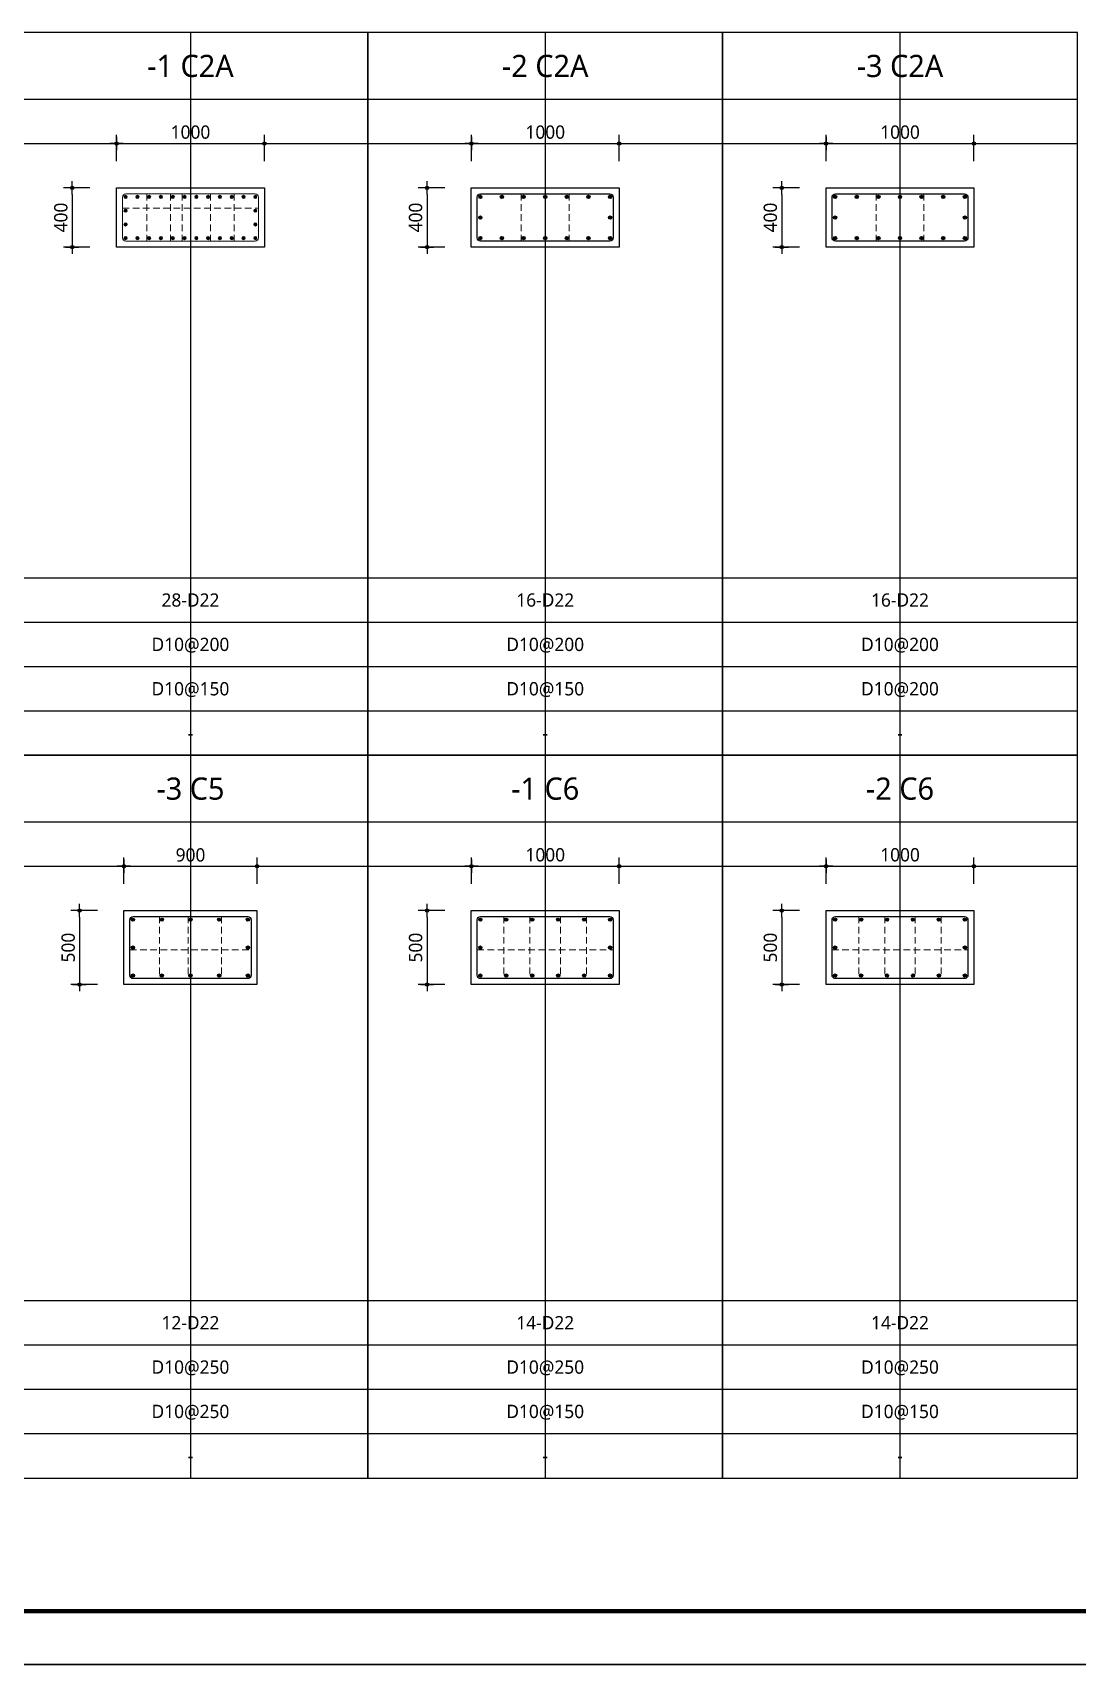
# Model space of a CAD drawing. Header units: millimetres. Extents: x 0 to 252030, y -124740 to 196020.
# Drawn here: x 37992 to 45060, y 160380 to 171412 of the extents above; entities that cross this region are included whole.
import ezdxf
from ezdxf.enums import TextEntityAlignment as Align

# ---------------------------------------------------------------- set-up
doc = ezdxf.new("R2010")
doc.units = ezdxf.units.MM
doc.header["$LTSCALE"] = 30
doc.linetypes.add('HID', pattern=[2.3, 1.5, -0.8])
doc.layers.get('DEFPOINTS').update_dxf_attribs({"color": 142})
for name, color, linetype in [('0-SEC1', 3, 'Continuous'), ('CON', 2, 'Continuous'), ('DIM', 7, 'Continuous'), ('S-철근', 3, 'Continuous'), ('SHEET', 7, 'Continuous'), ('TXT', 3, 'Continuous'), ('XR-FORM_(도룡동)$0$Sheet', 7, 'Continuous')]:
    doc.layers.add(name, color=color, linetype=linetype)
doc.layers.add('HoopBar', color=1, linetype='Continuous', lineweight=0)
doc.layers.add('TieBar', color=7, linetype='HID', lineweight=0)
doc.styles.get("Standard").update_dxf_attribs({"font": 'malgun.ttf'})
doc.styles.add('맑은 고딕', font='malgun.ttf')
doc.dimstyles.new('30NDIM', dxfattribs={"dimscale": 50, "dimtxt": 3, "dimasz": 1.5, "dimexe": 2, "dimexo": 6, "dimgap": 1, "dimtad": 1, "dimdec": 0, "dimrnd": 0.25, "dimzin": 0, "dimdsep": 46, "dimtxsty": 'Standard', "dimblk": 'Z_DOT', "dimcen": 5, "dimclrd": 256, "dimclre": 256, "dimclrt": 3, "dimadec": 0, "dimazin": 0, "dimtm": 1e-09, "dimtfac": 1, "dimtdec": 0, "dimtix": 1, "dimtmove": 2, "dimatfit": 1, "dimldrblk": 'Z_DOT', "dimfxl": 1, "dimtolj": 1, "dimtzin": 0, "dimarcsym": 0})

# ---------------------------------------------------------------- blocks, each defined once
blk = doc.blocks.new('XR-FORM_(도룡동)$0$S')
at = {"layer": 'XR-FORM_(도룡동)$0$Sheet', "const_width": 100}
blk.add_lwpolyline([(1850, 57950), (82250, 57950), (82250, 1200), (1850, 1200)], close=True, dxfattribs=at)
blk = doc.blocks.new('XR-FORM_(도룡동)', base_point=(101.33, -56114.51))
at = {"layer": 'DEFPOINTS'}
blk.add_lwpolyline([(0, 0), (420, 0), (420, 297), (0, 297)], close=True, dxfattribs=at)
at = {"xscale": 0.005, "yscale": 0.005, "zscale": 0.005}
blk.add_blockref('XR-FORM_(도룡동)$0$S', (-0.25, 0), dxfattribs=at)
blk = doc.blocks.new('*U58')
at = {"layer": 'DEFPOINTS'}
for p, q in [((-1200, 4886), (-1200, 0)), ((-2400, 4136), (0, 4136))]:
    blk.add_line(p, q, dxfattribs=at)
at = {"layer": 'SHEET'}
blk.add_line((-2400, 4436), (0, 4436), dxfattribs=at)
at = {"layer": 'SHEET', "color": 6}
for p, q in [((-2400, 1200), (0, 1200)), ((-2400, 900), (0, 900)), ((-2400, 600), (0, 600)), ((-2400, 300), (0, 300))]:
    blk.add_line(p, q, dxfattribs=at)
at = {"layer": 'SHEET'}
blk.add_lwpolyline([(0, 4886), (-2400, 4886), (-2400, 0), (0, 0)], close=True, dxfattribs=at)
blk = doc.blocks.new('Z_DOT')
at = {"layer": 'DIM', "color": 0}
for p, q in [((-1, 0), (1, 0)), ((0, -1), (0, 1))]:
    blk.add_line(p, q, dxfattribs=at)
for radius in [0.25, 0.125]:
    blk.add_circle((0, 0), radius, dxfattribs=at)
blk = doc.blocks.new('*D85')
at = {"layer": 'DEFPOINTS', "color": 0, "transparency": 16777216}
for p in [(41960, 170662), (40960, 170362), (41960, 170362)]:
    blk.add_point(p, dxfattribs=at)
at = {"layer": 'DIM', "lineweight": -2, "transparency": 16777216}
for p, q in [((40960, 170542), (40960, 170722)), ((41960, 170542), (41960, 170722)), ((41005, 170662), (41915, 170662))]:
    blk.add_line(p, q, dxfattribs=at)
at = {"layer": 'DIM', "lineweight": -2, "transparency": 16777216, "xscale": 45, "yscale": 45, "zscale": 45, "rotation": 180}
blk.add_blockref('Z_DOT', (40960, 170662), dxfattribs=at)
at = {"layer": 'DIM', "lineweight": -2, "transparency": 16777216, "xscale": 45, "yscale": 45, "zscale": 45}
blk.add_blockref('Z_DOT', (41960, 170662), dxfattribs=at)
at = {"layer": 'DIM', "color": 3, "transparency": 16777216, "insert": (41460, 170739), "char_height": 90, "attachment_point": 5}
blk.add_mtext('\\A1;1000', dxfattribs=at)
blk = doc.blocks.new('*D86')
at = {"layer": 'DEFPOINTS', "color": 0, "transparency": 16777216}
for p in [(40960, 170362), (40660, 169962), (40960, 169962)]:
    blk.add_point(p, dxfattribs=at)
at = {"layer": 'DIM', "lineweight": -2, "transparency": 16777216}
for p, q in [((40780, 170362), (40600, 170362)), ((40660, 170317), (40660, 170007)), ((40780, 169962), (40600, 169962))]:
    blk.add_line(p, q, dxfattribs=at)
at = {"layer": 'DIM', "lineweight": -2, "transparency": 16777216, "xscale": 45, "yscale": 45, "zscale": 45}
for p, rotation in [((40660, 170362), 90), ((40660, 169962), 270)]:
    blk.add_blockref('Z_DOT', p, dxfattribs=dict(at, rotation=rotation))
at = {"layer": 'DIM', "color": 3, "transparency": 16777216, "insert": (40583, 170162), "char_height": 90, "attachment_point": 5, "rotation": 90}
blk.add_mtext('\\A1;400', dxfattribs=at)
blk = doc.blocks.new('*D89')
at = {"layer": 'DEFPOINTS', "color": 0, "transparency": 16777216}
for p in [(39560, 170662), (38560, 170362), (39560, 170362)]:
    blk.add_point(p, dxfattribs=at)
at = {"layer": 'DIM', "lineweight": -2, "transparency": 16777216}
for p, q in [((38560, 170542), (38560, 170722)), ((39560, 170542), (39560, 170722)), ((38605, 170662), (39515, 170662))]:
    blk.add_line(p, q, dxfattribs=at)
at = {"layer": 'DIM', "lineweight": -2, "transparency": 16777216, "xscale": 45, "yscale": 45, "zscale": 45, "rotation": 180}
blk.add_blockref('Z_DOT', (38560, 170662), dxfattribs=at)
at = {"layer": 'DIM', "lineweight": -2, "transparency": 16777216, "xscale": 45, "yscale": 45, "zscale": 45}
blk.add_blockref('Z_DOT', (39560, 170662), dxfattribs=at)
at = {"layer": 'DIM', "color": 3, "transparency": 16777216, "insert": (39060, 170739), "char_height": 90, "attachment_point": 5}
blk.add_mtext('\\A1;1000', dxfattribs=at)
blk = doc.blocks.new('*D90')
at = {"layer": 'DEFPOINTS', "color": 0, "transparency": 16777216}
for p in [(38560, 170362), (38260, 169962), (38560, 169962)]:
    blk.add_point(p, dxfattribs=at)
at = {"layer": 'DIM', "lineweight": -2, "transparency": 16777216}
for p, q in [((38380, 170362), (38200, 170362)), ((38260, 170317), (38260, 170007)), ((38380, 169962), (38200, 169962))]:
    blk.add_line(p, q, dxfattribs=at)
at = {"layer": 'DIM', "lineweight": -2, "transparency": 16777216, "xscale": 45, "yscale": 45, "zscale": 45}
for p, rotation in [((38260, 170362), 90), ((38260, 169962), 270)]:
    blk.add_blockref('Z_DOT', p, dxfattribs=dict(at, rotation=rotation))
at = {"layer": 'DIM', "color": 3, "transparency": 16777216, "insert": (38183, 170162), "char_height": 90, "attachment_point": 5, "rotation": 90}
blk.add_mtext('\\A1;400', dxfattribs=at)
blk = doc.blocks.new('*D91')
at = {"layer": 'DEFPOINTS', "color": 0, "transparency": 16777216}
for p in [(41960, 165776), (40960, 165476), (41960, 165476)]:
    blk.add_point(p, dxfattribs=at)
at = {"layer": 'DIM', "lineweight": -2, "transparency": 16777216}
for p, q in [((40960, 165656), (40960, 165836)), ((41960, 165656), (41960, 165836)), ((41005, 165776), (41915, 165776))]:
    blk.add_line(p, q, dxfattribs=at)
at = {"layer": 'DIM', "lineweight": -2, "transparency": 16777216, "xscale": 45, "yscale": 45, "zscale": 45, "rotation": 180}
blk.add_blockref('Z_DOT', (40960, 165776), dxfattribs=at)
at = {"layer": 'DIM', "lineweight": -2, "transparency": 16777216, "xscale": 45, "yscale": 45, "zscale": 45}
blk.add_blockref('Z_DOT', (41960, 165776), dxfattribs=at)
at = {"layer": 'DIM', "color": 3, "transparency": 16777216, "insert": (41460, 165853), "char_height": 90, "attachment_point": 5}
blk.add_mtext('\\A1;1000', dxfattribs=at)
blk = doc.blocks.new('*D102')
at = {"layer": 'DEFPOINTS', "color": 0, "transparency": 16777216}
for p in [(44360, 170662), (43360, 170362), (44360, 170362)]:
    blk.add_point(p, dxfattribs=at)
at = {"layer": 'DIM', "lineweight": -2, "transparency": 16777216}
for p, q in [((43360, 170542), (43360, 170722)), ((44360, 170542), (44360, 170722)), ((43405, 170662), (44315, 170662))]:
    blk.add_line(p, q, dxfattribs=at)
at = {"layer": 'DIM', "lineweight": -2, "transparency": 16777216, "xscale": 45, "yscale": 45, "zscale": 45, "rotation": 180}
blk.add_blockref('Z_DOT', (43360, 170662), dxfattribs=at)
at = {"layer": 'DIM', "lineweight": -2, "transparency": 16777216, "xscale": 45, "yscale": 45, "zscale": 45}
blk.add_blockref('Z_DOT', (44360, 170662), dxfattribs=at)
at = {"layer": 'DIM', "color": 3, "transparency": 16777216, "insert": (43860, 170739), "char_height": 90, "attachment_point": 5}
blk.add_mtext('\\A1;1000', dxfattribs=at)
blk = doc.blocks.new('*D103')
at = {"layer": 'DEFPOINTS', "color": 0, "transparency": 16777216}
for p in [(43360, 170362), (43060, 169962), (43360, 169962)]:
    blk.add_point(p, dxfattribs=at)
at = {"layer": 'DIM', "lineweight": -2, "transparency": 16777216}
for p, q in [((43180, 170362), (43000, 170362)), ((43060, 170317), (43060, 170007)), ((43180, 169962), (43000, 169962))]:
    blk.add_line(p, q, dxfattribs=at)
at = {"layer": 'DIM', "lineweight": -2, "transparency": 16777216, "xscale": 45, "yscale": 45, "zscale": 45}
for p, rotation in [((43060, 170362), 90), ((43060, 169962), 270)]:
    blk.add_blockref('Z_DOT', p, dxfattribs=dict(at, rotation=rotation))
at = {"layer": 'DIM', "color": 3, "transparency": 16777216, "insert": (42983, 170162), "char_height": 90, "attachment_point": 5, "rotation": 90}
blk.add_mtext('\\A1;400', dxfattribs=at)
blk = doc.blocks.new('*D116')
at = {"layer": 'DEFPOINTS', "color": 0, "transparency": 16777216}
for p in [(39510, 165776), (38610, 165476), (39510, 165476)]:
    blk.add_point(p, dxfattribs=at)
at = {"layer": 'DIM', "lineweight": -2, "transparency": 16777216}
for p, q in [((38610, 165656), (38610, 165836)), ((39510, 165656), (39510, 165836)), ((38655, 165776), (39465, 165776))]:
    blk.add_line(p, q, dxfattribs=at)
at = {"layer": 'DIM', "lineweight": -2, "transparency": 16777216, "xscale": 45, "yscale": 45, "zscale": 45, "rotation": 180}
blk.add_blockref('Z_DOT', (38610, 165776), dxfattribs=at)
at = {"layer": 'DIM', "lineweight": -2, "transparency": 16777216, "xscale": 45, "yscale": 45, "zscale": 45}
blk.add_blockref('Z_DOT', (39510, 165776), dxfattribs=at)
at = {"layer": 'DIM', "color": 3, "transparency": 16777216, "insert": (39060, 165852), "char_height": 90, "attachment_point": 5}
blk.add_mtext('\\A1;900', dxfattribs=at)
blk = doc.blocks.new('*D117')
at = {"layer": 'DEFPOINTS', "color": 0, "transparency": 16777216}
for p in [(38610, 165476), (38310, 164976), (38610, 164976)]:
    blk.add_point(p, dxfattribs=at)
at = {"layer": 'DIM', "lineweight": -2, "transparency": 16777216}
for p, q in [((38430, 165476), (38250, 165476)), ((38310, 165431), (38310, 165021)), ((38430, 164976), (38250, 164976))]:
    blk.add_line(p, q, dxfattribs=at)
at = {"layer": 'DIM', "lineweight": -2, "transparency": 16777216, "xscale": 45, "yscale": 45, "zscale": 45}
for p, rotation in [((38310, 165476), 90), ((38310, 164976), 270)]:
    blk.add_blockref('Z_DOT', p, dxfattribs=dict(at, rotation=rotation))
at = {"layer": 'DIM', "color": 3, "transparency": 16777216, "insert": (38233, 165226), "char_height": 90, "attachment_point": 5, "rotation": 90}
blk.add_mtext('\\A1;500', dxfattribs=at)
blk = doc.blocks.new('*D118')
at = {"layer": 'DEFPOINTS', "color": 0, "transparency": 16777216}
for p in [(40960, 165476), (40660, 164976), (40960, 164976)]:
    blk.add_point(p, dxfattribs=at)
at = {"layer": 'DIM', "lineweight": -2, "transparency": 16777216}
for p, q in [((40780, 165476), (40600, 165476)), ((40660, 165431), (40660, 165021)), ((40780, 164976), (40600, 164976))]:
    blk.add_line(p, q, dxfattribs=at)
at = {"layer": 'DIM', "lineweight": -2, "transparency": 16777216, "xscale": 45, "yscale": 45, "zscale": 45}
for p, rotation in [((40660, 165476), 90), ((40660, 164976), 270)]:
    blk.add_blockref('Z_DOT', p, dxfattribs=dict(at, rotation=rotation))
at = {"layer": 'DIM', "color": 3, "transparency": 16777216, "insert": (40583, 165226), "char_height": 90, "attachment_point": 5, "rotation": 90}
blk.add_mtext('\\A1;500', dxfattribs=at)
blk = doc.blocks.new('*D119')
at = {"layer": 'DEFPOINTS', "color": 0, "transparency": 16777216}
for p in [(44360, 165776), (43360, 165476), (44360, 165476)]:
    blk.add_point(p, dxfattribs=at)
at = {"layer": 'DIM', "lineweight": -2, "transparency": 16777216}
for p, q in [((43360, 165656), (43360, 165836)), ((44360, 165656), (44360, 165836)), ((43405, 165776), (44315, 165776))]:
    blk.add_line(p, q, dxfattribs=at)
at = {"layer": 'DIM', "lineweight": -2, "transparency": 16777216, "xscale": 45, "yscale": 45, "zscale": 45, "rotation": 180}
blk.add_blockref('Z_DOT', (43360, 165776), dxfattribs=at)
at = {"layer": 'DIM', "lineweight": -2, "transparency": 16777216, "xscale": 45, "yscale": 45, "zscale": 45}
blk.add_blockref('Z_DOT', (44360, 165776), dxfattribs=at)
at = {"layer": 'DIM', "color": 3, "transparency": 16777216, "insert": (43860, 165853), "char_height": 90, "attachment_point": 5}
blk.add_mtext('\\A1;1000', dxfattribs=at)
blk = doc.blocks.new('*D120')
at = {"layer": 'DEFPOINTS', "color": 0, "transparency": 16777216}
for p in [(43360, 165476), (43060, 164976), (43360, 164976)]:
    blk.add_point(p, dxfattribs=at)
at = {"layer": 'DIM', "lineweight": -2, "transparency": 16777216}
for p, q in [((43180, 165476), (43000, 165476)), ((43060, 165431), (43060, 165021)), ((43180, 164976), (43000, 164976))]:
    blk.add_line(p, q, dxfattribs=at)
at = {"layer": 'DIM', "lineweight": -2, "transparency": 16777216, "xscale": 45, "yscale": 45, "zscale": 45}
for p, rotation in [((43060, 165476), 90), ((43060, 164976), 270)]:
    blk.add_blockref('Z_DOT', p, dxfattribs=dict(at, rotation=rotation))
at = {"layer": 'DIM', "color": 3, "transparency": 16777216, "insert": (42983, 165226), "char_height": 90, "attachment_point": 5, "rotation": 90}
blk.add_mtext('\\A1;500', dxfattribs=at)

msp = doc.modelspace()

# ---------------------------------------------------------------- hatches: boundary and pattern name
at = {"layer": 'HoopBar'}
h = msp.add_hatch(color=3, dxfattribs=at)
edge = h.paths.add_edge_path()
edge.add_arc((38620.75002, 170301.00008), 11.1, 0, 180)
edge.add_arc((38620.75002, 170301.00008), 11.1, 180, 360)
h = msp.add_hatch(color=3, dxfattribs=at)
edge = h.paths.add_edge_path()
edge.add_arc((38700.5682, 170301.00008), 11.1, 0, 180)
edge.add_arc((38700.5682, 170301.00008), 11.1, 180, 360)
h = msp.add_hatch(color=3, dxfattribs=at)
edge = h.paths.add_edge_path()
edge.add_arc((38780.38638, 170301.00008), 11.1, 0, 180)
edge.add_arc((38780.38638, 170301.00008), 11.1, 180, 360)
h = msp.add_hatch(color=3, dxfattribs=at)
edge = h.paths.add_edge_path()
edge.add_arc((38860.20456, 170301.00008), 11.1, 0, 180)
edge.add_arc((38860.20456, 170301.00008), 11.1, 180, 360)
h = msp.add_hatch(color=3, dxfattribs=at)
edge = h.paths.add_edge_path()
edge.add_arc((38940.02275, 170301.00008), 11.1, 0, 180)
edge.add_arc((38940.02275, 170301.00008), 11.1, 180, 360)
h = msp.add_hatch(color=3, dxfattribs=at)
edge = h.paths.add_edge_path()
edge.add_arc((39019.84093, 170301.00008), 11.1, 0, 180)
edge.add_arc((39019.84093, 170301.00008), 11.1, 180, 360)
h = msp.add_hatch(color=3, dxfattribs=at)
edge = h.paths.add_edge_path()
edge.add_arc((39099.65911, 170301.00008), 11.1, 0, 180)
edge.add_arc((39099.65911, 170301.00008), 11.1, 180, 360)
h = msp.add_hatch(color=3, dxfattribs=at)
edge = h.paths.add_edge_path()
edge.add_arc((39179.47729, 170301.00008), 11.1, 0, 180)
edge.add_arc((39179.47729, 170301.00008), 11.1, 180, 360)
h = msp.add_hatch(color=3, dxfattribs=at)
edge = h.paths.add_edge_path()
edge.add_arc((39259.29547, 170301.00008), 11.1, 0, 180)
edge.add_arc((39259.29547, 170301.00008), 11.1, 180, 360)
h = msp.add_hatch(color=3, dxfattribs=at)
edge = h.paths.add_edge_path()
edge.add_arc((39339.11366, 170301.00008), 11.1, 0, 180)
edge.add_arc((39339.11366, 170301.00008), 11.1, 180, 360)
h = msp.add_hatch(color=3, dxfattribs=at)
edge = h.paths.add_edge_path()
edge.add_arc((39418.93184, 170301.00008), 11.1, 0, 180)
edge.add_arc((39418.93184, 170301.00008), 11.1, 180, 360)
h = msp.add_hatch(color=3, dxfattribs=at)
edge = h.paths.add_edge_path()
edge.add_arc((39498.75002, 170301.00008), 11.1, 0, 180)
edge.add_arc((39498.75002, 170301.00008), 11.1, 180, 360)
h = msp.add_hatch(color=3, dxfattribs=at)
edge = h.paths.add_edge_path()
edge.add_arc((38620.75002, 170208.33341), 11.1, 0, 180)
edge.add_arc((38620.75002, 170208.33341), 11.1, 180, 360)
h = msp.add_hatch(color=3, dxfattribs=at)
edge = h.paths.add_edge_path()
edge.add_arc((38620.75002, 170115.66675), 11.1, 0, 180)
edge.add_arc((38620.75002, 170115.66675), 11.1, 180, 360)
h = msp.add_hatch(color=3, dxfattribs=at)
edge = h.paths.add_edge_path()
edge.add_arc((39498.75002, 170208.33341), 11.1, 0, 180)
edge.add_arc((39498.75002, 170208.33341), 11.1, 180, 360)
h = msp.add_hatch(color=3, dxfattribs=at)
edge = h.paths.add_edge_path()
edge.add_arc((39498.75002, 170115.66675), 11.1, 0, 180)
edge.add_arc((39498.75002, 170115.66675), 11.1, 180, 360)
h = msp.add_hatch(color=3, dxfattribs=at)
edge = h.paths.add_edge_path()
edge.add_arc((38620.75002, 170023.00008), 11.1, 0, 180)
edge.add_arc((38620.75002, 170023.00008), 11.1, 180, 360)
h = msp.add_hatch(color=3, dxfattribs=at)
edge = h.paths.add_edge_path()
edge.add_arc((38700.5682, 170023.00008), 11.1, 0, 180)
edge.add_arc((38700.5682, 170023.00008), 11.1, 180, 360)
h = msp.add_hatch(color=3, dxfattribs=at)
edge = h.paths.add_edge_path()
edge.add_arc((38780.38638, 170023.00008), 11.1, 0, 180)
edge.add_arc((38780.38638, 170023.00008), 11.1, 180, 360)
h = msp.add_hatch(color=3, dxfattribs=at)
edge = h.paths.add_edge_path()
edge.add_arc((38860.20456, 170023.00008), 11.1, 0, 180)
edge.add_arc((38860.20456, 170023.00008), 11.1, 180, 360)
h = msp.add_hatch(color=3, dxfattribs=at)
edge = h.paths.add_edge_path()
edge.add_arc((38940.02275, 170023.00008), 11.1, 0, 180)
edge.add_arc((38940.02275, 170023.00008), 11.1, 180, 360)
h = msp.add_hatch(color=3, dxfattribs=at)
edge = h.paths.add_edge_path()
edge.add_arc((39019.84093, 170023.00008), 11.1, 0, 180)
edge.add_arc((39019.84093, 170023.00008), 11.1, 180, 360)
h = msp.add_hatch(color=3, dxfattribs=at)
edge = h.paths.add_edge_path()
edge.add_arc((39099.65911, 170023.00008), 11.1, 0, 180)
edge.add_arc((39099.65911, 170023.00008), 11.1, 180, 360)
h = msp.add_hatch(color=3, dxfattribs=at)
edge = h.paths.add_edge_path()
edge.add_arc((39179.47729, 170023.00008), 11.1, 0, 180)
edge.add_arc((39179.47729, 170023.00008), 11.1, 180, 360)
h = msp.add_hatch(color=3, dxfattribs=at)
edge = h.paths.add_edge_path()
edge.add_arc((39259.29547, 170023.00008), 11.1, 0, 180)
edge.add_arc((39259.29547, 170023.00008), 11.1, 180, 360)
h = msp.add_hatch(color=3, dxfattribs=at)
edge = h.paths.add_edge_path()
edge.add_arc((39339.11366, 170023.00008), 11.1, 0, 180)
edge.add_arc((39339.11366, 170023.00008), 11.1, 180, 360)
h = msp.add_hatch(color=3, dxfattribs=at)
edge = h.paths.add_edge_path()
edge.add_arc((39418.93184, 170023.00008), 11.1, 0, 180)
edge.add_arc((39418.93184, 170023.00008), 11.1, 180, 360)
h = msp.add_hatch(color=3, dxfattribs=at)
edge = h.paths.add_edge_path()
edge.add_arc((39498.75002, 170023.00008), 11.1, 0, 180)
edge.add_arc((39498.75002, 170023.00008), 11.1, 180, 360)
at = {"layer": 'S-철근'}
h = msp.add_hatch(color=256, dxfattribs=at)
edge = h.paths.add_edge_path()
edge.add_arc((41020.75002, 170301.00024), 11.1, 0, 180)
edge.add_arc((41020.75002, 170301.00024), 11.1, 180, 360)
h = msp.add_hatch(color=256, dxfattribs=at)
edge = h.paths.add_edge_path()
edge.add_arc((41167.08335, 170301.00024), 11.1, 0, 180)
edge.add_arc((41167.08335, 170301.00024), 11.1, 180, 360)
h = msp.add_hatch(color=256, dxfattribs=at)
edge = h.paths.add_edge_path()
edge.add_arc((41313.41669, 170301.00024), 11.1, 0, 180)
edge.add_arc((41313.41669, 170301.00024), 11.1, 180, 360)
h = msp.add_hatch(color=256, dxfattribs=at)
edge = h.paths.add_edge_path()
edge.add_arc((41459.75002, 170301.00024), 11.1, 0, 180)
edge.add_arc((41459.75002, 170301.00024), 11.1, 180, 360)
h = msp.add_hatch(color=256, dxfattribs=at)
edge = h.paths.add_edge_path()
edge.add_arc((41606.08335, 170301.00024), 11.1, 0, 180)
edge.add_arc((41606.08335, 170301.00024), 11.1, 180, 360)
h = msp.add_hatch(color=256, dxfattribs=at)
edge = h.paths.add_edge_path()
edge.add_arc((41752.41669, 170301.00024), 11.1, 0, 180)
edge.add_arc((41752.41669, 170301.00024), 11.1, 180, 360)
h = msp.add_hatch(color=256, dxfattribs=at)
edge = h.paths.add_edge_path()
edge.add_arc((41898.75002, 170301.00024), 11.1, 0, 180)
edge.add_arc((41898.75002, 170301.00024), 11.1, 180, 360)
h = msp.add_hatch(color=256, dxfattribs=at)
edge = h.paths.add_edge_path()
edge.add_arc((43420.75002, 170301.00024), 11.1, 0, 180)
edge.add_arc((43420.75002, 170301.00024), 11.1, 180, 360)
h = msp.add_hatch(color=256, dxfattribs=at)
edge = h.paths.add_edge_path()
edge.add_arc((43567.08335, 170301.00024), 11.1, 0, 180)
edge.add_arc((43567.08335, 170301.00024), 11.1, 180, 360)
h = msp.add_hatch(color=256, dxfattribs=at)
edge = h.paths.add_edge_path()
edge.add_arc((43713.41669, 170301.00024), 11.1, 0, 180)
edge.add_arc((43713.41669, 170301.00024), 11.1, 180, 360)
h = msp.add_hatch(color=256, dxfattribs=at)
edge = h.paths.add_edge_path()
edge.add_arc((43859.75002, 170301.00024), 11.1, 0, 180)
edge.add_arc((43859.75002, 170301.00024), 11.1, 180, 360)
h = msp.add_hatch(color=256, dxfattribs=at)
edge = h.paths.add_edge_path()
edge.add_arc((44006.08335, 170301.00024), 11.1, 0, 180)
edge.add_arc((44006.08335, 170301.00024), 11.1, 180, 360)
h = msp.add_hatch(color=256, dxfattribs=at)
edge = h.paths.add_edge_path()
edge.add_arc((44152.41669, 170301.00024), 11.1, 0, 180)
edge.add_arc((44152.41669, 170301.00024), 11.1, 180, 360)
h = msp.add_hatch(color=256, dxfattribs=at)
edge = h.paths.add_edge_path()
edge.add_arc((44298.75002, 170301.00024), 11.1, 0, 180)
edge.add_arc((44298.75002, 170301.00024), 11.1, 180, 360)
h = msp.add_hatch(color=256, dxfattribs=at)
edge = h.paths.add_edge_path()
edge.add_arc((41020.75002, 170162.00024), 11.1, 0, 180)
edge.add_arc((41020.75002, 170162.00024), 11.1, 180, 360)
h = msp.add_hatch(color=256, dxfattribs=at)
edge = h.paths.add_edge_path()
edge.add_arc((41898.75002, 170162.00024), 11.1, 0, 180)
edge.add_arc((41898.75002, 170162.00024), 11.1, 180, 360)
h = msp.add_hatch(color=256, dxfattribs=at)
edge = h.paths.add_edge_path()
edge.add_arc((43420.75002, 170162.00024), 11.1, 0, 180)
edge.add_arc((43420.75002, 170162.00024), 11.1, 180, 360)
h = msp.add_hatch(color=256, dxfattribs=at)
edge = h.paths.add_edge_path()
edge.add_arc((44298.75002, 170162.00024), 11.1, 0, 180)
edge.add_arc((44298.75002, 170162.00024), 11.1, 180, 360)
h = msp.add_hatch(color=256, dxfattribs=at)
edge = h.paths.add_edge_path()
edge.add_arc((41020.75002, 170023.00024), 11.1, 0, 180)
edge.add_arc((41020.75002, 170023.00024), 11.1, 180, 360)
h = msp.add_hatch(color=256, dxfattribs=at)
edge = h.paths.add_edge_path()
edge.add_arc((41167.08335, 170023.00024), 11.1, 0, 180)
edge.add_arc((41167.08335, 170023.00024), 11.1, 180, 360)
h = msp.add_hatch(color=256, dxfattribs=at)
edge = h.paths.add_edge_path()
edge.add_arc((41313.41669, 170023.00024), 11.1, 0, 180)
edge.add_arc((41313.41669, 170023.00024), 11.1, 180, 360)
h = msp.add_hatch(color=256, dxfattribs=at)
edge = h.paths.add_edge_path()
edge.add_arc((41459.75002, 170023.00024), 11.1, 0, 180)
edge.add_arc((41459.75002, 170023.00024), 11.1, 180, 360)
h = msp.add_hatch(color=256, dxfattribs=at)
edge = h.paths.add_edge_path()
edge.add_arc((41606.08335, 170023.00024), 11.1, 0, 180)
edge.add_arc((41606.08335, 170023.00024), 11.1, 180, 360)
h = msp.add_hatch(color=256, dxfattribs=at)
edge = h.paths.add_edge_path()
edge.add_arc((41752.41669, 170023.00024), 11.1, 0, 180)
edge.add_arc((41752.41669, 170023.00024), 11.1, 180, 360)
h = msp.add_hatch(color=256, dxfattribs=at)
edge = h.paths.add_edge_path()
edge.add_arc((41898.75002, 170023.00024), 11.1, 0, 180)
edge.add_arc((41898.75002, 170023.00024), 11.1, 180, 360)
h = msp.add_hatch(color=256, dxfattribs=at)
edge = h.paths.add_edge_path()
edge.add_arc((43420.75002, 170023.00024), 11.1, 0, 180)
edge.add_arc((43420.75002, 170023.00024), 11.1, 180, 360)
h = msp.add_hatch(color=256, dxfattribs=at)
edge = h.paths.add_edge_path()
edge.add_arc((43567.08335, 170023.00024), 11.1, 0, 180)
edge.add_arc((43567.08335, 170023.00024), 11.1, 180, 360)
h = msp.add_hatch(color=256, dxfattribs=at)
edge = h.paths.add_edge_path()
edge.add_arc((43713.41669, 170023.00024), 11.1, 0, 180)
edge.add_arc((43713.41669, 170023.00024), 11.1, 180, 360)
h = msp.add_hatch(color=256, dxfattribs=at)
edge = h.paths.add_edge_path()
edge.add_arc((43859.75002, 170023.00024), 11.1, 0, 180)
edge.add_arc((43859.75002, 170023.00024), 11.1, 180, 360)
h = msp.add_hatch(color=256, dxfattribs=at)
edge = h.paths.add_edge_path()
edge.add_arc((44006.08335, 170023.00024), 11.1, 0, 180)
edge.add_arc((44006.08335, 170023.00024), 11.1, 180, 360)
h = msp.add_hatch(color=256, dxfattribs=at)
edge = h.paths.add_edge_path()
edge.add_arc((44152.41669, 170023.00024), 11.1, 0, 180)
edge.add_arc((44152.41669, 170023.00024), 11.1, 180, 360)
h = msp.add_hatch(color=256, dxfattribs=at)
edge = h.paths.add_edge_path()
edge.add_arc((44298.75002, 170023.00024), 11.1, 0, 180)
edge.add_arc((44298.75002, 170023.00024), 11.1, 180, 360)
h = msp.add_hatch(color=256, dxfattribs=at)
edge = h.paths.add_edge_path()
edge.add_arc((38670.75027, 165414.99992), 11.1, 0, 180)
edge.add_arc((38670.75027, 165414.99992), 11.1, 180, 360)
h = msp.add_hatch(color=256, dxfattribs=at)
edge = h.paths.add_edge_path()
edge.add_arc((38865.25027, 165414.99992), 11.1, 0, 180)
edge.add_arc((38865.25027, 165414.99992), 11.1, 180, 360)
h = msp.add_hatch(color=256, dxfattribs=at)
edge = h.paths.add_edge_path()
edge.add_arc((39059.75027, 165414.99992), 11.1, 0, 180)
edge.add_arc((39059.75027, 165414.99992), 11.1, 180, 360)
h = msp.add_hatch(color=256, dxfattribs=at)
edge = h.paths.add_edge_path()
edge.add_arc((39254.25027, 165414.99992), 11.1, 0, 180)
edge.add_arc((39254.25027, 165414.99992), 11.1, 180, 360)
h = msp.add_hatch(color=256, dxfattribs=at)
edge = h.paths.add_edge_path()
edge.add_arc((39448.75027, 165414.99992), 11.1, 0, 180)
edge.add_arc((39448.75027, 165414.99992), 11.1, 180, 360)
h = msp.add_hatch(color=256, dxfattribs=at)
edge = h.paths.add_edge_path()
edge.add_arc((41020.75027, 165414.99992), 11.1, 0, 180)
edge.add_arc((41020.75027, 165414.99992), 11.1, 180, 360)
h = msp.add_hatch(color=256, dxfattribs=at)
edge = h.paths.add_edge_path()
edge.add_arc((41196.35027, 165414.99992), 11.1, 0, 180)
edge.add_arc((41196.35027, 165414.99992), 11.1, 180, 360)
h = msp.add_hatch(color=256, dxfattribs=at)
edge = h.paths.add_edge_path()
edge.add_arc((41371.95027, 165414.99992), 11.1, 0, 180)
edge.add_arc((41371.95027, 165414.99992), 11.1, 180, 360)
h = msp.add_hatch(color=256, dxfattribs=at)
edge = h.paths.add_edge_path()
edge.add_arc((41547.55027, 165414.99992), 11.1, 0, 180)
edge.add_arc((41547.55027, 165414.99992), 11.1, 180, 360)
h = msp.add_hatch(color=256, dxfattribs=at)
edge = h.paths.add_edge_path()
edge.add_arc((41723.15027, 165414.99992), 11.1, 0, 180)
edge.add_arc((41723.15027, 165414.99992), 11.1, 180, 360)
h = msp.add_hatch(color=256, dxfattribs=at)
edge = h.paths.add_edge_path()
edge.add_arc((41898.75027, 165414.99992), 11.1, 0, 180)
edge.add_arc((41898.75027, 165414.99992), 11.1, 180, 360)
h = msp.add_hatch(color=256, dxfattribs=at)
edge = h.paths.add_edge_path()
edge.add_arc((43420.75027, 165414.99992), 11.1, 0, 180)
edge.add_arc((43420.75027, 165414.99992), 11.1, 180, 360)
h = msp.add_hatch(color=256, dxfattribs=at)
edge = h.paths.add_edge_path()
edge.add_arc((43596.35027, 165414.99992), 11.1, 0, 180)
edge.add_arc((43596.35027, 165414.99992), 11.1, 180, 360)
h = msp.add_hatch(color=256, dxfattribs=at)
edge = h.paths.add_edge_path()
edge.add_arc((43771.95027, 165414.99992), 11.1, 0, 180)
edge.add_arc((43771.95027, 165414.99992), 11.1, 180, 360)
h = msp.add_hatch(color=256, dxfattribs=at)
edge = h.paths.add_edge_path()
edge.add_arc((43947.55027, 165414.99992), 11.1, 0, 180)
edge.add_arc((43947.55027, 165414.99992), 11.1, 180, 360)
h = msp.add_hatch(color=256, dxfattribs=at)
edge = h.paths.add_edge_path()
edge.add_arc((44123.15027, 165414.99992), 11.1, 0, 180)
edge.add_arc((44123.15027, 165414.99992), 11.1, 180, 360)
h = msp.add_hatch(color=256, dxfattribs=at)
edge = h.paths.add_edge_path()
edge.add_arc((44298.75027, 165414.99992), 11.1, 0, 180)
edge.add_arc((44298.75027, 165414.99992), 11.1, 180, 360)
h = msp.add_hatch(color=256, dxfattribs=at)
edge = h.paths.add_edge_path()
edge.add_arc((38670.75027, 165225.99992), 11.1, 0, 180)
edge.add_arc((38670.75027, 165225.99992), 11.1, 180, 360)
h = msp.add_hatch(color=256, dxfattribs=at)
edge = h.paths.add_edge_path()
edge.add_arc((39448.75027, 165225.99992), 11.1, 0, 180)
edge.add_arc((39448.75027, 165225.99992), 11.1, 180, 360)
h = msp.add_hatch(color=256, dxfattribs=at)
edge = h.paths.add_edge_path()
edge.add_arc((41020.75027, 165225.99992), 11.1, 0, 180)
edge.add_arc((41020.75027, 165225.99992), 11.1, 180, 360)
h = msp.add_hatch(color=256, dxfattribs=at)
edge = h.paths.add_edge_path()
edge.add_arc((41898.75027, 165225.99992), 11.1, 0, 180)
edge.add_arc((41898.75027, 165225.99992), 11.1, 180, 360)
h = msp.add_hatch(color=256, dxfattribs=at)
edge = h.paths.add_edge_path()
edge.add_arc((43420.75027, 165225.99992), 11.1, 0, 180)
edge.add_arc((43420.75027, 165225.99992), 11.1, 180, 360)
h = msp.add_hatch(color=256, dxfattribs=at)
edge = h.paths.add_edge_path()
edge.add_arc((44298.75027, 165225.99992), 11.1, 0, 180)
edge.add_arc((44298.75027, 165225.99992), 11.1, 180, 360)
h = msp.add_hatch(color=256, dxfattribs=at)
edge = h.paths.add_edge_path()
edge.add_arc((38670.75027, 165036.99992), 11.1, 0, 180)
edge.add_arc((38670.75027, 165036.99992), 11.1, 180, 360)
h = msp.add_hatch(color=256, dxfattribs=at)
edge = h.paths.add_edge_path()
edge.add_arc((38865.25027, 165036.99992), 11.1, 0, 180)
edge.add_arc((38865.25027, 165036.99992), 11.1, 180, 360)
h = msp.add_hatch(color=256, dxfattribs=at)
edge = h.paths.add_edge_path()
edge.add_arc((39059.75027, 165036.99992), 11.1, 0, 180)
edge.add_arc((39059.75027, 165036.99992), 11.1, 180, 360)
h = msp.add_hatch(color=256, dxfattribs=at)
edge = h.paths.add_edge_path()
edge.add_arc((39254.25027, 165036.99992), 11.1, 0, 180)
edge.add_arc((39254.25027, 165036.99992), 11.1, 180, 360)
h = msp.add_hatch(color=256, dxfattribs=at)
edge = h.paths.add_edge_path()
edge.add_arc((39448.75027, 165036.99992), 11.1, 0, 180)
edge.add_arc((39448.75027, 165036.99992), 11.1, 180, 360)
h = msp.add_hatch(color=256, dxfattribs=at)
edge = h.paths.add_edge_path()
edge.add_arc((41020.75027, 165036.99992), 11.1, 0, 180)
edge.add_arc((41020.75027, 165036.99992), 11.1, 180, 360)
h = msp.add_hatch(color=256, dxfattribs=at)
edge = h.paths.add_edge_path()
edge.add_arc((41196.35027, 165036.99992), 11.1, 0, 180)
edge.add_arc((41196.35027, 165036.99992), 11.1, 180, 360)
h = msp.add_hatch(color=256, dxfattribs=at)
edge = h.paths.add_edge_path()
edge.add_arc((41371.95027, 165036.99992), 11.1, 0, 180)
edge.add_arc((41371.95027, 165036.99992), 11.1, 180, 360)
h = msp.add_hatch(color=256, dxfattribs=at)
edge = h.paths.add_edge_path()
edge.add_arc((41547.55027, 165036.99992), 11.1, 0, 180)
edge.add_arc((41547.55027, 165036.99992), 11.1, 180, 360)
h = msp.add_hatch(color=256, dxfattribs=at)
edge = h.paths.add_edge_path()
edge.add_arc((41723.15027, 165036.99992), 11.1, 0, 180)
edge.add_arc((41723.15027, 165036.99992), 11.1, 180, 360)
h = msp.add_hatch(color=256, dxfattribs=at)
edge = h.paths.add_edge_path()
edge.add_arc((41898.75027, 165036.99992), 11.1, 0, 180)
edge.add_arc((41898.75027, 165036.99992), 11.1, 180, 360)
h = msp.add_hatch(color=256, dxfattribs=at)
edge = h.paths.add_edge_path()
edge.add_arc((43420.75027, 165036.99992), 11.1, 0, 180)
edge.add_arc((43420.75027, 165036.99992), 11.1, 180, 360)
h = msp.add_hatch(color=256, dxfattribs=at)
edge = h.paths.add_edge_path()
edge.add_arc((43596.35027, 165036.99992), 11.1, 0, 180)
edge.add_arc((43596.35027, 165036.99992), 11.1, 180, 360)
h = msp.add_hatch(color=256, dxfattribs=at)
edge = h.paths.add_edge_path()
edge.add_arc((43771.95027, 165036.99992), 11.1, 0, 180)
edge.add_arc((43771.95027, 165036.99992), 11.1, 180, 360)
h = msp.add_hatch(color=256, dxfattribs=at)
edge = h.paths.add_edge_path()
edge.add_arc((43947.55027, 165036.99992), 11.1, 0, 180)
edge.add_arc((43947.55027, 165036.99992), 11.1, 180, 360)
h = msp.add_hatch(color=256, dxfattribs=at)
edge = h.paths.add_edge_path()
edge.add_arc((44123.15027, 165036.99992), 11.1, 0, 180)
edge.add_arc((44123.15027, 165036.99992), 11.1, 180, 360)
h = msp.add_hatch(color=256, dxfattribs=at)
edge = h.paths.add_edge_path()
edge.add_arc((44298.75027, 165036.99992), 11.1, 0, 180)
edge.add_arc((44298.75027, 165036.99992), 11.1, 180, 360)

# ---------------------------------------------------------------- linework, layer by layer
at = {"layer": 'CON', "color": 8}
for points in [[(38559.75002, 169962.00008), (38559.75002, 170362.00008), (39559.75002, 170362.00008), (39559.75002, 169962.00008)], [(40959.75002, 169962.00024), (40959.75002, 170362.00024), (41959.75002, 170362.00024), (41959.75002, 169962.00024)], [(43359.75002, 169962.00024), (43359.75002, 170362.00024), (44359.75002, 170362.00024), (44359.75002, 169962.00024)], [(38609.75027, 164975.99992), (38609.75027, 165475.99992), (39509.75027, 165475.99992), (39509.75027, 164975.99992)], [(40959.75027, 164975.99992), (40959.75027, 165475.99992), (41959.75027, 165475.99992), (41959.75027, 164975.99992)], [(43359.75027, 164975.99992), (43359.75027, 165475.99992), (44359.75027, 165475.99992), (44359.75027, 164975.99992)]]:
    msp.add_lwpolyline(points, close=True, dxfattribs=at)
at = {"layer": 'HoopBar', "color": 3}
msp.add_lwpolyline([(38622.32002, 170002.37008, -0.4142135624), (38600.12002, 170024.57008), (38600.12002, 170299.43008, -0.4142135624), (38622.32002, 170321.63008), (39497.18002, 170321.63008, -0.4142135624), (39519.38002, 170299.43008), (39519.38002, 170024.57008, -0.4142135624), (39497.18002, 170002.37008), (38622.32002, 170002.37008)], format="xyb", dxfattribs=at)
for centre in [(38620.75002, 170301.00008), (38700.5682, 170301.00008), (38780.38638, 170301.00008), (38860.20456, 170301.00008), (38940.02275, 170301.00008), (39019.84093, 170301.00008), (39099.65911, 170301.00008), (39179.47729, 170301.00008), (39259.29547, 170301.00008), (39339.11366, 170301.00008), (39418.93184, 170301.00008), (39498.75002, 170301.00008), (38620.75002, 170208.33341), (38620.75002, 170115.66675), (39498.75002, 170208.33341), (39498.75002, 170115.66675), (38620.75002, 170023.00008), (38700.5682, 170023.00008), (38780.38638, 170023.00008), (38860.20456, 170023.00008), (38940.02275, 170023.00008), (39019.84093, 170023.00008), (39099.65911, 170023.00008), (39179.47729, 170023.00008), (39259.29547, 170023.00008), (39339.11366, 170023.00008), (39418.93184, 170023.00008), (39498.75002, 170023.00008)]:
    msp.add_circle(centre, 11.1, dxfattribs=at)
at = {"layer": 'S-철근'}
for points in [[(41022.32002, 170002.37024, -0.4142135624), (41000.12002, 170024.57024), (41000.12002, 170299.43024, -0.4142135624), (41022.32002, 170321.63024), (41897.18002, 170321.63024, -0.4142135624), (41919.38002, 170299.43024), (41919.38002, 170024.57024, -0.4142135624), (41897.18002, 170002.37024), (41022.32002, 170002.37024)], [(43422.32002, 170002.37024, -0.4142135624), (43400.12002, 170024.57024), (43400.12002, 170299.43024, -0.4142135624), (43422.32002, 170321.63024), (44297.18002, 170321.63024, -0.4142135624), (44319.38002, 170299.43024), (44319.38002, 170024.57024, -0.4142135624), (44297.18002, 170002.37024), (43422.32002, 170002.37024)], [(38672.32027, 165016.36992, -0.4142135624), (38650.12027, 165038.56992), (38650.12027, 165413.42992, -0.4142135624), (38672.32027, 165435.62992), (39447.18027, 165435.62992, -0.4142135624), (39469.38027, 165413.42992), (39469.38027, 165038.56992, -0.4142135624), (39447.18027, 165016.36992), (38672.32027, 165016.36992)], [(41022.32027, 165016.36992, -0.4142135624), (41000.12027, 165038.56992), (41000.12027, 165413.42992, -0.4142135624), (41022.32027, 165435.62992), (41897.18027, 165435.62992, -0.4142135624), (41919.38027, 165413.42992), (41919.38027, 165038.56992, -0.4142135624), (41897.18027, 165016.36992), (41022.32027, 165016.36992)], [(43422.32027, 165016.36992, -0.4142135624), (43400.12027, 165038.56992), (43400.12027, 165413.42992, -0.4142135624), (43422.32027, 165435.62992), (44297.18027, 165435.62992, -0.4142135624), (44319.38027, 165413.42992), (44319.38027, 165038.56992, -0.4142135624), (44297.18027, 165016.36992), (43422.32027, 165016.36992)]]:
    msp.add_lwpolyline(points, format="xyb", dxfattribs=at)
for centre in [(41020.75002, 170301.00024), (41167.08335, 170301.00024), (41313.41669, 170301.00024), (41459.75002, 170301.00024), (41606.08335, 170301.00024), (41752.41669, 170301.00024), (41898.75002, 170301.00024), (43420.75002, 170301.00024), (43567.08335, 170301.00024), (43713.41669, 170301.00024), (43859.75002, 170301.00024), (44006.08335, 170301.00024), (44152.41669, 170301.00024), (44298.75002, 170301.00024), (41020.75002, 170162.00024), (41898.75002, 170162.00024), (43420.75002, 170162.00024), (44298.75002, 170162.00024), (41020.75002, 170023.00024), (41167.08335, 170023.00024), (41313.41669, 170023.00024), (41459.75002, 170023.00024), (41606.08335, 170023.00024), (41752.41669, 170023.00024), (41898.75002, 170023.00024), (43420.75002, 170023.00024), (43567.08335, 170023.00024), (43713.41669, 170023.00024), (43859.75002, 170023.00024), (44006.08335, 170023.00024), (44152.41669, 170023.00024), (44298.75002, 170023.00024), (38670.75027, 165414.99992), (38865.25027, 165414.99992), (39059.75027, 165414.99992), (39254.25027, 165414.99992), (39448.75027, 165414.99992), (41020.75027, 165414.99992), (41196.35027, 165414.99992), (41371.95027, 165414.99992), (41547.55027, 165414.99992), (41723.15027, 165414.99992), (41898.75027, 165414.99992), (43420.75027, 165414.99992), (43596.35027, 165414.99992), (43771.95027, 165414.99992), (43947.55027, 165414.99992), (44123.15027, 165414.99992), (44298.75027, 165414.99992), (38670.75027, 165225.99992), (39448.75027, 165225.99992), (41020.75027, 165225.99992), (41898.75027, 165225.99992), (43420.75027, 165225.99992), (44298.75027, 165225.99992), (38670.75027, 165036.99992), (38865.25027, 165036.99992), (39059.75027, 165036.99992), (39254.25027, 165036.99992), (39448.75027, 165036.99992), (41020.75027, 165036.99992), (41196.35027, 165036.99992), (41371.95027, 165036.99992), (41547.55027, 165036.99992), (41723.15027, 165036.99992), (41898.75027, 165036.99992), (43420.75027, 165036.99992), (43596.35027, 165036.99992), (43771.95027, 165036.99992), (43947.55027, 165036.99992), (44123.15027, 165036.99992), (44298.75027, 165036.99992)]:
    msp.add_circle(centre, 11.1, dxfattribs=at)
at = {"layer": 'TieBar'}
for p, q in [((38600.12002, 170224.19841), (39519.38002, 170224.19841)), ((38764.52138, 170321.63008), (38764.52138, 170002.37008)), ((38924.15775, 170321.63008), (38924.15775, 170002.37008)), ((39003.97593, 170321.63008), (39003.97593, 170002.37008)), ((39195.34229, 170321.63008), (39195.34229, 170002.37008)), ((39354.97866, 170321.63008), (39354.97866, 170002.37008)), ((41297.55169, 170321.63024), (41297.55169, 170002.37024)), ((41621.94835, 170321.63024), (41621.94835, 170002.37024)), ((43697.55169, 170321.63024), (43697.55169, 170002.37024)), ((44021.94835, 170321.63024), (44021.94835, 170002.37024)), ((38849.38527, 165435.62992), (38849.38527, 165016.36992)), ((39043.88527, 165435.62992), (39043.88527, 165016.36992)), ((39270.11527, 165435.62992), (39270.11527, 165016.36992)), ((41180.48527, 165435.62992), (41180.48527, 165016.36992)), ((41356.08527, 165435.62992), (41356.08527, 165016.36992)), ((41563.41527, 165435.62992), (41563.41527, 165016.36992)), ((41739.01527, 165435.62992), (41739.01527, 165016.36992)), ((43580.48527, 165435.62992), (43580.48527, 165016.36992)), ((43756.08527, 165435.62992), (43756.08527, 165016.36992)), ((43963.41527, 165435.62992), (43963.41527, 165016.36992)), ((44139.01527, 165435.62992), (44139.01527, 165016.36992)), ((38650.12027, 165210.13492), (39469.38027, 165210.13492)), ((41000.12027, 165210.13492), (41919.38027, 165210.13492)), ((43400.12027, 165210.13492), (44319.38027, 165210.13492))]:
    msp.add_line(p, q, dxfattribs=at)

# ---------------------------------------------------------------- block references
for p in [(40259.75027, 166526.00008), (42659.75002, 166526.00024), (45059.75002, 166526.00024), (40259.75027, 161639.99992), (42659.75027, 161639.99992), (45059.75027, 161639.99992)]:
    msp.add_blockref('*U58', p)
at = {"layer": '0-SEC1', "xscale": 60, "yscale": 60, "zscale": 60}
for p in [(31310.02429, -3206490.57868), (31310.02429, -3224310.57868)]:
    msp.add_blockref('XR-FORM_(도룡동)', p, dxfattribs=at)

# ---------------------------------------------------------------- texts
at = {"layer": 'TXT', "color": 2, "style": '맑은 고딕'}
for s, p in [('-1 C2A', (39059.75027, 171187.00008)), ('-2 C2A', (41459.75002, 171187.00024)), ('-3 C2A', (43859.75002, 171187.00024)), ('-3 C5', (39059.75027, 166300.99992)), ('-1 C6', (41459.75027, 166300.99992)), ('-2 C6', (43859.75027, 166300.99992))]:
    msp.add_text(s, height=150, dxfattribs=at).set_placement(p, align=Align.MIDDLE_CENTER)
at = {"layer": 'TXT', "style": '맑은 고딕'}
for s, p in [('28-D22', (39059.75027, 167576.00008)), ('16-D22', (41459.75002, 167576.00024)), ('16-D22', (43859.75002, 167576.00024)), ('D10@200', (39059.75027, 167276.00008)), ('D10@200', (41459.75002, 167276.00024)), ('D10@200', (43859.75002, 167276.00024)), ('D10@150', (39059.75027, 166976.00008)), ('D10@150', (41459.75002, 166976.00024)), ('D10@200', (43859.75002, 166976.00024)), ('-', (39059.75027, 166676.00008)), ('-', (41459.75002, 166676.00024)), ('-', (43859.75002, 166676.00024)), ('12-D22', (39059.75027, 162689.99992)), ('14-D22', (41459.75027, 162689.99992)), ('14-D22', (43859.75027, 162689.99992)), ('D10@250', (39059.75027, 162389.99992)), ('D10@250', (41459.75027, 162389.99992)), ('D10@250', (43859.75027, 162389.99992)), ('D10@250', (39059.75027, 162089.99992)), ('D10@150', (41459.75027, 162089.99992)), ('D10@150', (43859.75027, 162089.99992)), ('-', (39059.75027, 161789.99992)), ('-', (41459.75027, 161789.99992)), ('-', (43859.75027, 161789.99992))]:
    msp.add_text(s, height=90, dxfattribs=at).set_placement(p, align=Align.MIDDLE_CENTER)

# ---------------------------------------------------------------- dimensions: what is measured, and where the dimension line sits
at = {"layer": 'DIM'}
for base, p1, p2, picture, middle in [((39559.75002, 170662.00008), (38559.75002, 170362.00008), (39559.75002, 170362.00008), '*D89', (39059.75002, 170738.74261)), ((41959.75002, 170662.00024), (40959.75002, 170362.00024), (41959.75002, 170362.00024), '*D85', (41459.75002, 170738.74277)), ((44359.75002, 170662.00024), (43359.75002, 170362.00024), (44359.75002, 170362.00024), '*D102', (43859.75002, 170738.74277)), ((39509.75027, 165775.99992), (38609.75027, 165475.99992), (39509.75027, 165475.99992), '*D116', (39059.75027, 165852.49788)), ((41959.75027, 165775.99992), (40959.75027, 165475.99992), (41959.75027, 165475.99992), '*D91', (41459.75027, 165852.74244)), ((44359.75027, 165775.99992), (43359.75027, 165475.99992), (44359.75027, 165475.99992), '*D119', (43859.75027, 165852.74244))]:
    dim = msp.add_linear_dim(base=base, p1=p1, p2=p2, dimstyle='30NDIM', override={"dimscale": 30, "dimtxsty": 'Standard'}, dxfattribs=at)
    dim.commit()
    dim.dimension.update_dxf_attribs({"geometry": picture, "text_midpoint": middle})
for base, p1, p2, picture, middle in [((38259.75002, 169962.00008), (38559.75002, 170362.00008), (38559.75002, 169962.00008), '*D90', (38183.25206, 170162.00008)), ((40659.75002, 169962.00024), (40959.75002, 170362.00024), (40959.75002, 169962.00024), '*D86', (40583.25206, 170162.00024)), ((43059.75002, 169962.00024), (43359.75002, 170362.00024), (43359.75002, 169962.00024), '*D103', (42983.25206, 170162.00024)), ((38309.75027, 164975.99992), (38609.75027, 165475.99992), (38609.75027, 164975.99992), '*D117', (38233.25231, 165225.99992)), ((40659.75027, 164975.99992), (40959.75027, 165475.99992), (40959.75027, 164975.99992), '*D118', (40583.25231, 165225.99992)), ((43059.75027, 164975.99992), (43359.75027, 165475.99992), (43359.75027, 164975.99992), '*D120', (42983.25231, 165225.99992))]:
    dim = msp.add_linear_dim(base=base, p1=p1, p2=p2, angle=270, dimstyle='30NDIM', override={"dimscale": 30, "dimtxsty": 'Standard'}, dxfattribs=at)
    dim.commit()
    dim.dimension.update_dxf_attribs({"geometry": picture, "text_midpoint": middle})

doc.saveas('drawing.dxf')
